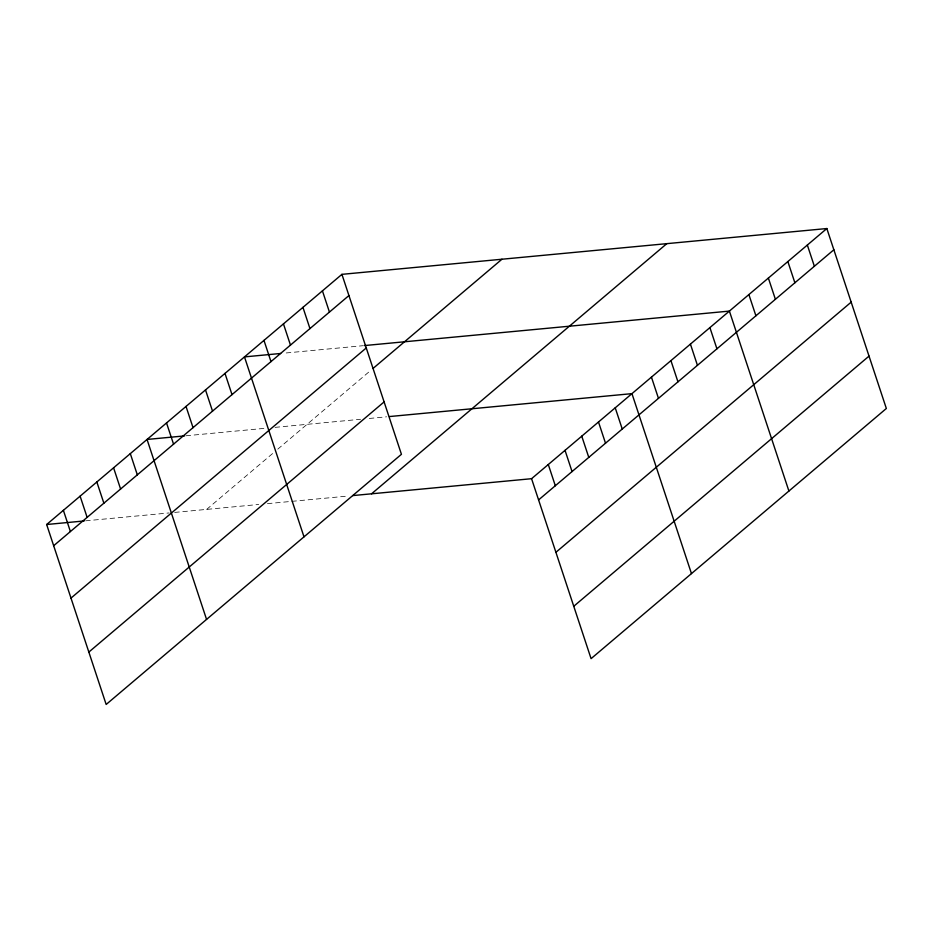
<?xml version="1.0" encoding="UTF-8"?>
<svg xmlns="http://www.w3.org/2000/svg" width="933" height="933" viewBox="0 0 933 933"><rect width="100%" height="100%" fill="white"/><g stroke="black" fill="none" stroke-linecap="round" stroke-linejoin="round"><path stroke-width="0.7" stroke-dasharray="4.67 3.5" d="M206.671 509.383L273.602 452.692M277.789 449.146L370.937 370.214M286.221 352.954L362.762 345.723M186.005 435.769L265.322 428.282M275.06 427.361L360.57 419.279M369.258 418.462L386.612 416.818M85.614 520.824L169.106 512.94M174.669 512.415L258.733 504.473M267.421 503.657L348.406 496.006"/><path stroke-width="1.4" d="M341.921 274.349L401.435 454.301L106.164 704.462L46.65 524.509L341.921 274.349L826.836 228.538L886.35 408.491L591.079 658.651L531.565 478.699L826.836 228.538M53.671 545.723L348.93 295.563M70.99 598.1L366.261 347.951M373.107 368.383L501.942 259.234M88.845 652.074L384.104 401.913M371.544 493.814L666.815 243.653M538.586 499.913L833.857 249.764M555.905 552.301L851.176 302.14M573.76 606.275L869.031 356.114M280.658 353.479L244.481 356.896L303.995 536.848M364.15 345.595L729.396 311.097L788.91 491.05M184.606 435.898L147.041 439.455L206.555 619.407M389.504 416.55L631.956 393.644L691.47 573.597M46.65 524.509L84.215 520.952M352.744 495.586L531.565 478.699M807.348 245.052L814.369 266.267M787.86 261.567L794.881 282.781M768.372 278.069L775.393 299.295M748.884 294.583L755.905 315.797M709.908 327.6L716.929 348.825M690.42 344.114L697.441 365.328M670.932 360.628L677.953 381.842M651.444 377.13L658.465 398.356M615.232 407.826L622.241 429.04M598.496 421.996L605.517 443.21M581.76 436.178L588.781 457.392M565.036 450.347L572.046 471.562M548.301 464.529L555.322 485.743M322.433 290.851L329.442 312.077M302.945 307.365L309.954 328.579M283.457 323.879L290.466 345.093M263.969 340.382L270.978 361.607M224.993 373.41L232.014 394.624M205.505 389.912L212.526 411.138M186.017 406.426L193.038 427.652M166.529 422.941L173.55 444.155M130.305 453.625L137.326 474.839M113.581 467.806L120.59 489.02M96.845 481.976L103.866 503.19M80.11 496.158L87.131 517.372M63.386 510.328L70.395 531.542"/></g></svg>
